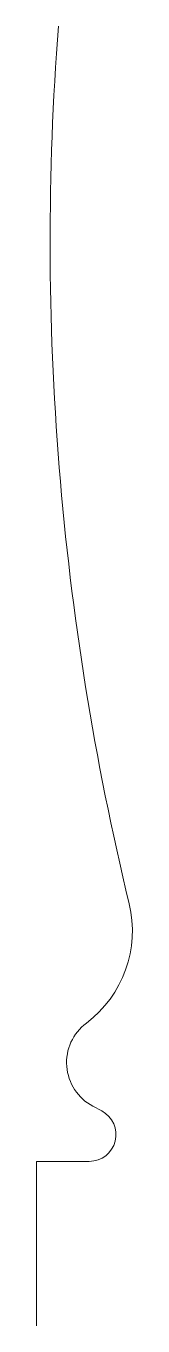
# Model space of a CAD drawing. Header units: millimetres. Extents: x 11.2 to 17, y -80 to -1.
import ezdxf

# ---------------------------------------------------------------- set-up
doc = ezdxf.new("R2010")
doc.units = ezdxf.units.MM
doc.layers.get('0').update_dxf_attribs({"lineweight": 5, "true_color": 0xffffff})

msp = doc.modelspace()

# ---------------------------------------------------------------- linework, layer by layer
for p, q in [((15.138, -66.939), (14.592, -66.649)), ((14.374, -70), (11.175, -70)), ((11.175, -70), (11.175, -80))]:
    msp.add_line(p, q)
for centre, radius, start, end in [((183.012, -14.106), 171.012, 175.61757, 193.61192), ((10, -56), 7, 306.8699, 13.61192), ((16, -64), 3, 126.8699, 242), ((14.374, -68.374), 1.626, 270, 62)]:
    msp.add_arc(centre, radius, start, end)

doc.saveas('drawing.dxf')
